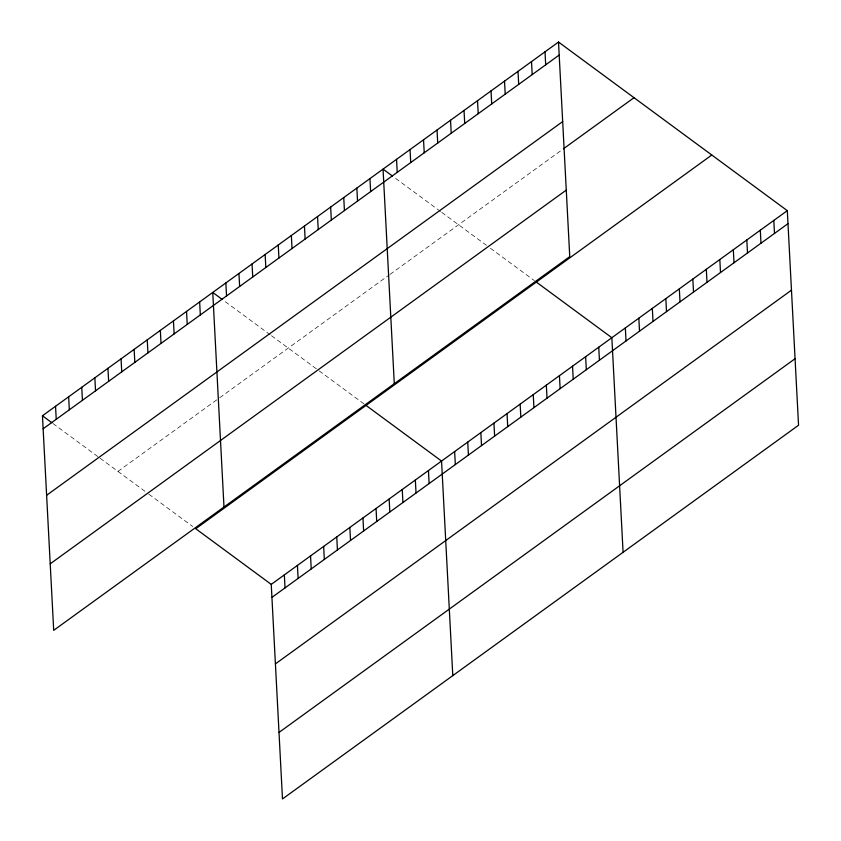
<?xml version="1.0" encoding="UTF-8"?>
<svg xmlns="http://www.w3.org/2000/svg" width="841" height="841" viewBox="0 0 841 841"><rect width="100%" height="100%" fill="white"/><g stroke="black" fill="none" stroke-linecap="round" stroke-linejoin="round"><path stroke-width="0.63" stroke-dasharray="4.21 3.15" d="M117.95 471.412L218.723 398.434M219.732 397.709L389.026 275.112M390.024 274.376L562.377 149.572M395.627 178.387L440.726 211.617M441.777 212.395L486.476 245.33M490.461 248.274L534.35 280.61M225.335 301.719L270.424 334.949M271.475 335.717L318.171 370.135M319.17 370.87L364.048 403.943M52.941 423.496L99.08 457.504M100.121 458.271L147.869 493.457M148.868 494.193L192.747 526.529"/><path stroke-width="1.26" d="M558.508 42.05L569.756 256.621L53.698 630.34L42.449 415.769L558.508 42.05L787.302 210.66L798.551 425.231L282.492 798.95L271.244 584.379L195.743 528.737L711.801 155.017M43.133 428.773L559.191 55.054M46.612 495.286L562.682 121.567M563.417 148.815L634.009 97.693M50.208 563.827L566.266 190.108M271.244 584.379L787.302 210.66M271.927 597.383L787.985 223.664M275.417 663.896L791.476 290.177M279.002 732.437L795.06 358.718M392.484 176.074L383.044 169.115L394.292 383.685M536.337 282.082L611.849 337.725L623.086 552.295M222.192 299.396L212.752 292.447L223.99 507.018M366.045 405.415L441.546 461.047L452.794 675.617M42.449 415.769L51.89 422.729M773.804 220.437L774.487 233.441M760.317 230.203L760.989 243.207M746.819 239.979L747.491 252.983M733.32 249.756L734.004 262.76M719.822 259.533L720.506 272.537M706.324 269.309L707.008 282.313M692.826 279.075L693.51 292.079M679.328 288.852L680.012 301.856M665.83 298.629L666.514 311.633M652.332 308.405L653.015 321.409M638.834 318.171L639.517 331.175M625.347 327.948L626.019 340.952M598.75 347.207L599.423 360.211M585.641 356.7L586.324 369.704M572.542 366.182L573.226 379.186M545.01 51.827L545.693 64.831M559.444 375.675L560.127 388.679M531.512 61.603L532.195 74.607M546.345 385.157L547.028 398.161M518.014 71.369L518.697 84.373M533.247 394.639L533.93 407.643M504.526 81.146L505.199 94.15M520.148 404.132L520.831 417.136M491.028 90.923L491.701 103.927M507.049 413.614L507.722 426.618M477.53 100.699L478.214 113.703M493.94 423.107L494.624 436.111M464.032 110.465L464.716 123.469M480.842 432.589L481.525 445.593M467.743 442.082L468.426 455.086M450.534 120.242L451.218 133.246M454.645 451.564L455.328 464.568M437.036 130.019L437.719 143.023M423.538 139.795L424.221 152.799M428.447 470.54L429.131 483.543M410.04 149.561L410.723 162.565M415.349 480.022L416.032 493.026M396.542 159.338L397.225 172.342M402.25 489.515L402.923 502.519M389.141 498.997L389.825 512.001M369.945 178.597L370.629 191.601M376.043 508.49L376.726 521.494M356.847 188.09L357.53 201.094M362.944 517.972L363.627 530.976M343.748 197.572L344.432 210.576M349.845 527.454L350.529 540.458M330.65 207.065L331.333 220.069M336.747 536.947L337.43 549.951M317.551 216.547L318.234 229.551M323.648 546.429L324.332 559.433M304.453 226.04L305.125 239.044M310.55 555.922L311.223 568.926M291.354 235.522L292.027 248.526M297.441 565.404L298.124 578.408M278.245 245.004L278.928 258.008M284.342 574.897L285.025 587.901M265.146 254.497L265.83 267.501M252.048 263.979L252.731 276.983M238.949 273.472L239.632 286.476M225.851 282.954L226.534 295.958M199.653 301.93L200.326 314.933M186.544 311.412L187.228 324.416M173.446 320.905L174.129 333.909M160.347 330.387L161.03 343.391M147.249 339.88L147.932 352.884M134.15 349.362L134.833 362.366M121.051 358.844L121.735 371.848M107.953 368.337L108.636 381.341M94.854 377.819L95.527 390.823M81.745 387.312L82.429 400.316M68.647 396.794L69.33 409.798M55.548 406.287L56.231 419.291"/></g></svg>
